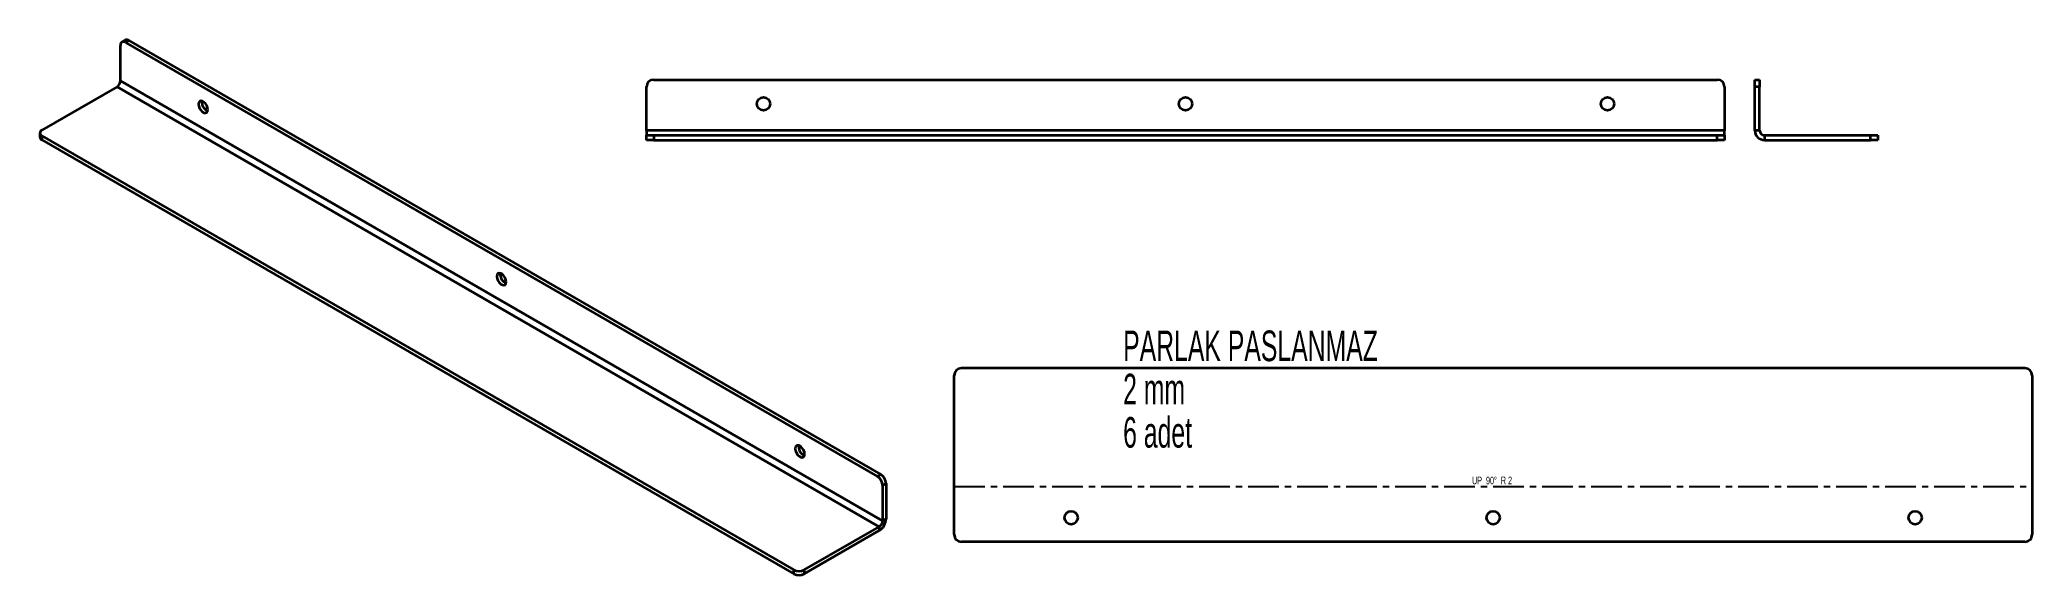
# Model space of a CAD drawing. Header units: millimetres. Extents: x -307 to 519, y 220 to 442.
import ezdxf

# ---------------------------------------------------------------- set-up
doc = ezdxf.new("R2010")
doc.units = ezdxf.units.MM
doc.linetypes.add('CENTERX2', pattern=[20.32, 12.7, -2.54, 2.54, -2.54])
doc.styles.add('SLDTEXTSTYLE0', font='TXT', dxfattribs={"width": 0.56125})
doc.styles.add('SLDTEXTSTYLE1', font='TXT', dxfattribs={"width": 0.605})

# ---------------------------------------------------------------- blocks, each defined once
blk = doc.blocks.new('SW_NOTE_0')
at = {"color": 0, "linetype": 'Continuous', "lineweight": 0, "char_height": 12.7, "attachment_point": 1, "style": 'SLDTEXTSTYLE1'}
for s, insert in [('PARLAK PASLANMAZ', (0, 16.37)), ('2 mm', (0, -1.56)), ('6 adet', (0, -19.5))]:
    blk.add_mtext(s, dxfattribs=dict(at, insert=insert))

msp = doc.modelspace()

# ---------------------------------------------------------------- linework, layer by layer
at = {"color": 7, "linetype": 'Continuous', "lineweight": 35}
for p, q in [((-273.38, 425.18), (-273.38, 439.88)), ((-271.34, 442.07), (-272.76, 441.25)), ((-269.84, 441.92), (-271.26, 441.1)), ((-271.26, 441.1), (40.58, 261.09)), ((-269.84, 441.92), (41.99, 261.9)), ((-274.79, 422.73), (-305.91, 404.77)), ((-274.79, 422.73), (41.28, 240.26)), ((42.7, 242.71), (-273.38, 425.18)), ((-55.22, 404.64), (-55.22, 422.64)), ((-52.22, 425.64), (388.78, 425.64)), ((391.78, 422.64), (391.78, 404.64)), ((404.35, 425.64), (406.35, 425.64)), ((404.35, 422.64), (404.35, 425.64)), ((404.35, 404.64), (404.35, 422.64)), ((406.35, 422.64), (404.35, 422.64)), ((406.35, 425.64), (406.35, 422.64)), ((406.35, 404.64), (406.35, 422.64)), ((-237.67, 412.94), (-237.2, 412.73)), ((-306.79, 403.55), (-306.79, 401.91)), ((-305.91, 402.32), (5.93, 222.3)), ((-305.91, 402.32), (-305.91, 400.69)), ((-305.91, 400.69), (5.93, 220.67)), ((391.78, 404.64), (-55.22, 404.64)), ((-55.22, 404.64), (-55.22, 402.64)), ((-55.22, 400.64), (-55.22, 402.64)), ((-55.22, 402.64), (-52.22, 402.64)), ((-52.22, 400.64), (-55.22, 400.64)), ((-52.22, 402.64), (-52.22, 400.64)), ((-52.22, 402.64), (388.78, 402.64)), ((-52.22, 400.64), (388.78, 400.64)), ((388.78, 400.64), (388.78, 402.64)), ((388.78, 402.64), (391.78, 402.64)), ((391.78, 400.64), (388.78, 400.64)), ((391.78, 402.64), (391.78, 404.64)), ((391.78, 402.64), (391.78, 400.64)), ((406.35, 404.64), (404.35, 404.64)), ((408.35, 402.64), (408.35, 400.64)), ((408.35, 402.64), (452.35, 402.64)), ((408.35, 400.64), (452.35, 400.64)), ((452.35, 400.64), (452.35, 402.64)), ((452.35, 402.64), (455.35, 402.64)), ((455.35, 400.64), (452.35, 400.64)), ((455.35, 402.64), (455.35, 400.64)), ((-113.93, 341.5), (-113.46, 341.29)), ((516.36, 305.99), (75.36, 305.99)), ((72.36, 236.98), (72.36, 302.99)), ((519.36, 302.99), (519.36, 236.98)), ((9.82, 270.06), (10.29, 269.86)), ((40.58, 261.09), (41.99, 261.9)), ((44.11, 258.23), (42.7, 257.41)), ((42.7, 257.41), (42.7, 242.71)), ((44.11, 258.23), (44.11, 243.53)), ((10.17, 222.3), (41.28, 240.26)), ((41.28, 240.26), (41.28, 238.63)), ((42.7, 242.71), (44.11, 243.53)), ((10.17, 220.67), (41.28, 238.63)), ((516.36, 233.98), (75.36, 233.98)), ((5.93, 220.67), (5.93, 222.3)), ((10.17, 222.3), (10.17, 220.67))]:
    msp.add_line(p, q, dxfattribs=at)
at = {"color": 7, "linetype": 'CENTERX2'}
msp.add_line((72.36, 256.99), (519.36, 256.99), dxfattribs=at)
at = {"color": 7, "linetype": 'Continuous', "lineweight": 35, "flags": 128}
for points in [[(-237.14, 413.24), (-237.26, 414.08), (-237.6, 414.95), (-238.11, 415.75), (-238.75, 416.38), (-239.42, 416.77), (-240.06, 416.87), (-240.58, 416.67), (-240.91, 416.19), (-241.03, 415.49), (-240.91, 414.65), (-240.58, 413.78), (-240.06, 412.98), (-239.42, 412.35), (-238.75, 411.96), (-238.11, 411.86), (-237.6, 412.06), (-237.26, 412.54), (-237.14, 413.24)], [(-113.4, 341.81), (-113.51, 342.64), (-113.85, 343.51), (-114.37, 344.31), (-115, 344.95), (-115.68, 345.34), (-116.31, 345.44), (-116.83, 345.23), (-117.17, 344.75), (-117.29, 344.05), (-117.17, 343.22), (-116.83, 342.35), (-116.31, 341.55), (-115.68, 340.91), (-115, 340.52), (-114.37, 340.42), (-113.85, 340.63), (-113.51, 341.11), (-113.4, 341.81)], [(10.35, 270.37), (10.23, 271.21), (9.89, 272.08), (9.37, 272.88), (8.74, 273.51), (8.06, 273.9), (7.43, 274), (6.91, 273.8), (6.57, 273.32), (6.46, 272.62), (6.57, 271.78), (6.91, 270.91), (7.43, 270.11), (8.06, 269.48), (8.74, 269.09), (9.37, 268.99), (9.89, 269.19), (10.23, 269.67), (10.35, 270.37)]]:
    msp.add_lwpolyline(points, dxfattribs=at)
at = {"color": 7, "linetype": 'Continuous', "lineweight": 35}
for centre in [(-6.72, 415.64), (168.28, 415.64), (343.28, 415.64), (120.86, 243.98), (295.86, 243.98), (470.86, 243.98)]:
    msp.add_circle(centre, 2.75, dxfattribs=at)
for centre, radius, start, end in [((-272.09, 440.09), 1.31, 50.79671, 189.21404), ((-270.72, 440.69), 1.51, 54.38242, 114.30712), ((-276.45, 425.32), 3.07, 302.60548, 357.39452), ((-52.22, 422.64), 3, 90, 180), ((388.78, 422.64), 3, 0, 90), ((-235.75, 416.27), 3.84, 171.77627, 240.07886), ((-305.28, 402.06), 1.51, 185.6948, 245.62534), ((-305.44, 403.55), 1.31, 110.78342, 249.21658), ((408.35, 404.64), 4, 180, 270), ((408.35, 404.64), 2, 180, 270), ((-112.01, 344.83), 3.84, 171.77627, 240.07886), ((75.36, 302.99), 3, 90, 180), ((516.36, 302.99), 3, 0, 90), ((11.73, 273.39), 3.84, 171.77627, 240.07886), ((38.09, 257.2), 4.61, 2.60548, 57.39452), ((39.5, 258.02), 4.61, 2.60548, 57.39452), ((37.97, 243.81), 6.15, 302.60548, 357.39452), ((39.63, 242.85), 3.07, 302.60548, 357.39452), ((75.36, 236.98), 3, 180, 270), ((516.36, 236.98), 3, 270, 0), ((8.05, 226.4), 4.61, 242.60967, 297.39033), ((8.05, 224.76), 4.61, 242.60967, 297.39033)]:
    msp.add_arc(centre, radius, start, end, dxfattribs=at)

# ---------------------------------------------------------------- block references
at = {"color": 7, "linetype": 'Continuous', "lineweight": 0}
msp.add_blockref('SW_NOTE_0', (142.42, 305.25), dxfattribs=at)

# ---------------------------------------------------------------- texts
at = {"color": 7, "linetype": 'Continuous', "lineweight": 0, "insert": (295.39, 261.02), "char_height": 3.175, "attachment_point": 2, "style": 'SLDTEXTSTYLE0'}
msp.add_mtext('UP  90°  R 2', dxfattribs=at)

doc.saveas('drawing.dxf')
